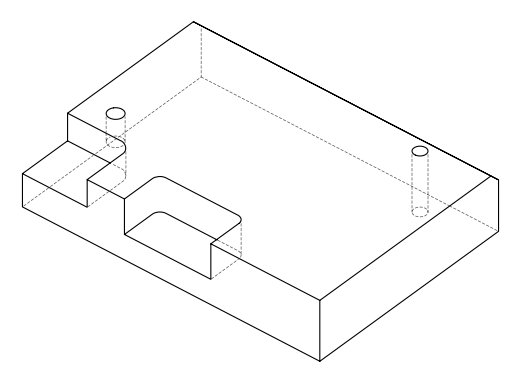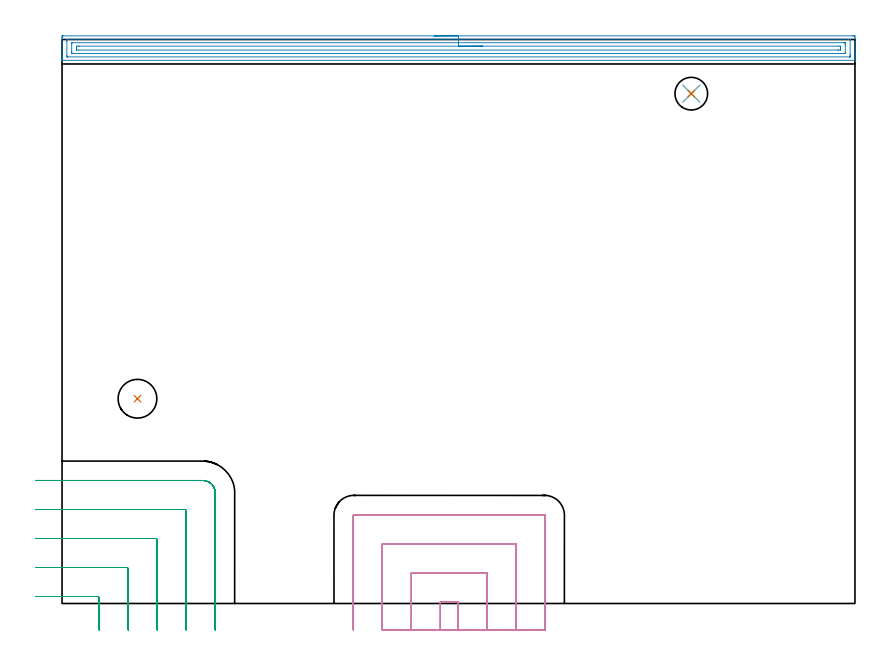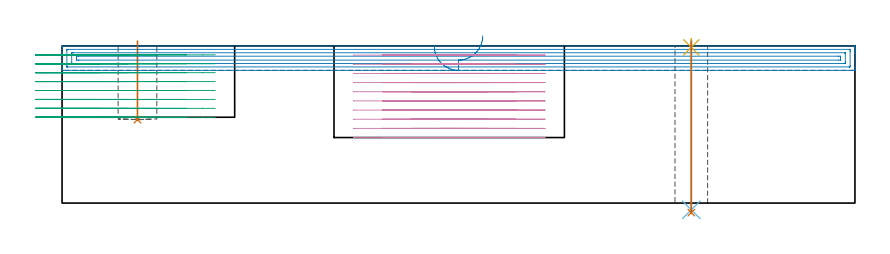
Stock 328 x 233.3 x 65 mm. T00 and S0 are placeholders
(PLAN: 7 operations, 5 tool changes, 33.3 min)
(1 INDEXABLE_INSERT_DRILL_BLIND_HOLE_FROM_SOLID | STEP1POCKET | NXT0302_003 | 0.13 min | 6086 mm3)
(2 AREA_MILL | FG_CHAMFER_SURFACE | UGT0205_001 | 10.72 min | 16731 mm3)
(3 MILL_CORNER_NOTCH_RECTANGULAR | CORNER_NOTCH_RECTANGULAR | NXT0201_012 | Follow Part, ap 4, ae 75% | 7.95 min | 122973 mm3)
(4 MILL_SLOT | SLOT_PARTIAL_RECTANGULAR | NXT0201_012 | Follow Part, ap 4, ae 75% | 13.93 min | 160371 mm3)
(5 SPOT_DRILL | STEP1HOLE | NXT0321_9005460120000 | 0.03 min | 0 mm3)
(6 DRILL_THROUGH_HOLE_INTO_CENTER | STEP1HOLE | NXT0301_042 | 0.28 min | 2558 mm3)
(7 DRILL_TO_ENLARGE_THROUGH_HOLE | STEP1HOLE | NXT0301_102 | 0.29 min | 6737 mm3)
(TOOL NXT0302_003 | Index. Insert Drill 16mm [880-D1600L20-05] | D16 PA176 FL80 Z2)
(TOOL UGT0205_001 | Chamfer Mill 20 x 3 x 45 deg. | D20 FL50 Z2)
(TOOL NXT0201_012 | ENDMILL 16mm [2P460-1600-NA 1630] | D16 FL38 Z6)
(TOOL NXT0321_9005460120000 | NC Spot Drill, 142deg, 12mm, Carbide, Uncoated | D12 PA142 FL30 Z2)
(TOOL NXT0301_042 | Carbide Drill 7.1mm [860.1-0710-057A1-MM 2214] | D7.1 PA140 FL85 Z2)
(TOOL NXT0301_102 | Carbide Drill 13.5mm [860.1-1350-108A1-MM 2214] | D13.5 PA140 FL123 Z2)
(OP 1 INDEXABLE_INSERT_DRILL_BLIND_HOLE_FROM_SOLID)
G17 G21 G94 G90
T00 M6
G54
G17 G0 G90 X31.2 Y84.7 S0 M3
G43 Z75. H1
G94 G81 G98 Z34.5 F250. R67.
G80
M5
M2
(OP 2 AREA_MILL)
G17 G21 G94 G90
T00 M6
G54
G17 G0 G90 X154. Y234.8 S1061 M3
G43 Z75. H0
Z64.9
G94 G1 X154.038 Z64.028 F250.
X154.152 Z63.164
X154.341 Z62.312
X154.603 Z61.48
X154.937 Z60.674
X155.34 Z59.9
X155.808 Z59.164
X156.34 Z58.472
X156.929 Z57.829
X157.572 Z57.24
X158.264 Z56.709
X159. Z56.24
X159.774 Z55.837
X160.58 Z55.503
X161.412 Z55.241
X162.263 Z55.052
X163.128 Z54.938
X164. Z54.9
X326.796
X327.389 Y234.799 Z54.901
X327.976 Y234.794 Z54.904
X327.993 Y234.792 Z54.906
X327.997 Y234.208 Z55.49
X328. Y233.598 Z56.1
Y227.967 Z61.727
Y227.404 Z62.293
Y227.075 Z62.621
Y226.512 Z63.184
Y226.184 Z63.511
Y225.527 Z64.172
Y225.136 Z64.563
X327.993 Y224.752 Z64.94
X327.99 Y224.703 Z64.988
X327.836 Y224.7 Z65.
X0.164
X0.01 Y224.703 Z64.988
X0.007 Y224.752 Z64.94
X0. Y225.136 Z64.563
Y225.527 Z64.172
Y226.184 Z63.511
Y227.404 Z62.293
Y227.967 Z61.727
Y233.926 Z55.771
X0.002 Y234.208 Z55.49
X0.007 Y234.792 Z54.906
X0.024 Y234.794 Z54.904
X0.611 Y234.8 Z54.9
X164.
Y233.386 Z56.314
X325.603 Y233.385 Z56.315
X325.673 Y233.384 Z56.316
X325.812 Y233.379 Z56.321
X325.99 Y233.366 Z56.334
X325.992 Y233.316 Z56.384
X325.999 Y232.922 Z56.778
X326. Y227.075 Z62.625
Y226.68 Z63.02
X325.996 Y226.184 Z63.516
X325.993 Y226.135 Z63.565
X325.991 Y226.127 Z63.573
X325.973 Y226.121 Z63.579
X325.883 Y226.118 Z63.582
X325.743 Y226.115 Z63.585
X2.396
X2.327 Y226.116 Z63.584
X2.188 Y226.121 Z63.579
X2.01 Y226.134 Z63.566
X2.008 Y226.184 Z63.516
X2.001 Y226.578 Z63.122
X2. Y232.425 Z57.275
Y232.82 Z56.88
X2.004 Y233.316 Z56.384
X2.006 Y233.365 Z56.335
X2.009 Y233.373 Z56.327
X2.027 Y233.379 Z56.321
X2.117 Y233.382 Z56.318
X2.257 Y233.385 Z56.315
X164. Y233.386 Z56.314
Y231.972 Z57.728
X323.379 Y231.971 Z57.729
X323.818 Y231.969 Z57.731
X323.963 Y231.966 Z57.734
X323.981 Y231.965 Z57.735
X323.99 Y231.932 Z57.768
X323.995 Y231.836 Z57.864
X323.998 Y231.715 Z57.985
X324. Y231.533 Z58.167
Y231.351 Z58.349
Y227.967 Z61.733
Y227.785 Z61.915
X323.996 Y227.603 Z62.097
X323.991 Y227.552 Z62.148
X323.987 Y227.534 Z62.166
X323.981 Y227.533 Z62.167
X323.928 Y227.53 Z62.17
X323.818 Y227.529 Z62.171
X4.621
X4.182 Y227.531 Z62.169
X4.037 Y227.534 Z62.166
X4.019 Y227.535 Z62.165
X4.01 Y227.568 Z62.132
X4.005 Y227.664 Z62.036
X4.002 Y227.785 Z61.915
X4. Y227.967 Z61.733
Y228.149 Z61.551
Y231.533 Z58.167
Y231.715 Z57.985
X4.004 Y231.897 Z57.803
X4.009 Y231.948 Z57.752
X4.013 Y231.966 Z57.734
X4.019 Y231.967 Z57.733
X4.072 Y231.97 Z57.73
X4.182 Y231.971 Z57.729
X164. Y231.972 Z57.728
Y230.557 Z59.143
X321.224
X321.956 Y230.55 Z59.15
X321.99 Y230.548 Z59.152
X321.994 Y230.502 Z59.198
X321.997 Y230.4 Z59.3
X321.999 Y230.194 Z59.506
X322. Y229.782 Z59.918
X321.999 Y229.32 Z60.38
X321.997 Y229.105 Z60.595
X321.994 Y228.998 Z60.702
X321.99 Y228.951 Z60.749
X321.942 Y228.949 Z60.751
X321.139 Y228.943 Z60.757
X321.055
X6.776
X6.044 Y228.95 Z60.75
X6.01 Y228.952 Z60.748
X6.006 Y228.998 Z60.702
X6.002 Y229.1 Z60.6
X6.001 Y229.306 Z60.394
X6. Y229.718 Z59.982
X6.001 Y230.18 Z59.52
X6.002 Y230.395 Z59.305
X6.006 Y230.502 Z59.198
X6.01 Y230.549 Z59.151
X6.058 Y230.551 Z59.149
X6.861 Y230.557 Z59.143
X6.945
X164.
X164.872 Z59.181
X165.736 Z59.295
X166.588 Z59.483
X167.42 Z59.746
X168.226 Z60.08
X169. Z60.482
X169.736 Z60.951
X170.428 Z61.482
X171.071 Z62.072
X171.66 Z62.715
X172.192 Z63.407
X172.66 Z64.143
X173.063 Z64.916
X173.397 Z65.722
X173.659 Z66.554
X173.848 Z67.406
X173.962 Z68.271
X174. Z69.143
G0 Z75.
M5
M2
(OP 3 MILL_CORNER_NOTCH_RECTANGULAR)
G17 G21 G94 G90
T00 M6
G54
G17 G0 G90 X15.4 Y-11. S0 M3
G43 Z75. H1
Z61.312
G94 G1 Y-8. F250.
Y2.105 F500.
G3 X14.605 Y2.9 R0.8
G1 X-8.
X-11. F250.
G0 Z75.
X27.4 Y-11.
Z61.312
G1 Y-8.
Y14.104 F500.
G3 X26.604 Y14.9 R0.8
G1 X-8.
X-11. F250.
G0 Z75.
X39.4 Y-11.
Z61.312
G1 Y-8.
Y26.104 F500.
G3 X38.604 Y26.9 R0.8
G1 X-8.
X-11. F250.
G0 Z75.
X51.4 Y-11.
Z61.312
G1 Y-8.
Y38.104 F500.
G3 X50.604 Y38.9 R0.8
G1 X-8.
X-11. F250.
G0 Z75.
X63.4 Y-11.
Z61.312
G1 Y-8.
Y45.7 F500.
G3 X58.2 Y50.9 R5.2
G1 X-8.
X-11. F250.
G0 Z75.
X15.4 Y-11.
Z57.625
G1 Y-8.
Y2.105 F500.
G3 X14.605 Y2.9 R0.8
G1 X-8.
X-11. F250.
G0 Z75.
X27.4 Y-11.
Z57.625
G1 Y-8.
Y14.104 F500.
G3 X26.604 Y14.9 R0.8
G1 X-8.
X-11. F250.
G0 Z75.
X39.4 Y-11.
Z57.625
G1 Y-8.
Y26.104 F500.
G3 X38.604 Y26.9 R0.8
G1 X-8.
X-11. F250.
G0 Z75.
X51.4 Y-11.
Z57.625
G1 Y-8.
Y38.104 F500.
G3 X50.604 Y38.9 R0.8
G1 X-8.
X-11. F250.
G0 Z75.
X63.4 Y-11.
Z57.625
G1 Y-8.
Y45.7 F500.
G3 X58.2 Y50.9 R5.2
G1 X-8.
X-11. F250.
G0 Z75.
X15.4 Y-11.
Z53.937
G1 Y-8.
Y2.105 F500.
G3 X14.605 Y2.9 R0.8
G1 X-8.
X-11. F250.
G0 Z75.
X27.4 Y-11.
Z53.937
G1 Y-8.
Y14.104 F500.
G3 X26.604 Y14.9 R0.8
G1 X-8.
X-11. F250.
G0 Z75.
X39.4 Y-11.
Z53.937
G1 Y-8.
Y26.104 F500.
G3 X38.604 Y26.9 R0.8
G1 X-8.
X-11. F250.
G0 Z75.
X51.4 Y-11.
Z53.937
G1 Y-8.
Y38.104 F500.
G3 X50.604 Y38.9 R0.8
G1 X-8.
X-11. F250.
G0 Z75.
X63.4 Y-11.
Z53.937
G1 Y-8.
Y45.7 F500.
G3 X58.2 Y50.9 R5.2
G1 X-8.
X-11. F250.
G0 Z75.
X15.4 Y-11.
Z50.25
G1 Y-8.
Y2.105 F500.
G3 X14.605 Y2.9 R0.8
G1 X-8.
X-11. F250.
G0 Z75.
X27.4 Y-11.
Z50.25
G1 Y-8.
Y14.104 F500.
G3 X26.604 Y14.9 R0.8
G1 X-8.
X-11. F250.
G0 Z75.
X39.4 Y-11.
Z50.25
G1 Y-8.
Y26.104 F500.
G3 X38.604 Y26.9 R0.8
G1 X-8.
X-11. F250.
G0 Z75.
X51.4 Y-11.
Z50.25
G1 Y-8.
Y38.104 F500.
G3 X50.604 Y38.9 R0.8
G1 X-8.
X-11. F250.
G0 Z75.
X63.4 Y-11.
Z50.25
G1 Y-8.
Y45.7 F500.
G3 X58.2 Y50.9 R5.2
G1 X-8.
X-11. F250.
G0 Z75.
X15.4 Y-11.
Z46.562
G1 Y-8.
Y2.105 F500.
G3 X14.605 Y2.9 R0.8
G1 X-8.
X-11. F250.
G0 Z75.
X27.4 Y-11.
Z46.562
G1 Y-8.
Y14.104 F500.
G3 X26.604 Y14.9 R0.8
G1 X-8.
X-11. F250.
G0 Z75.
X39.4 Y-11.
Z46.562
G1 Y-8.
Y26.104 F500.
G3 X38.604 Y26.9 R0.8
G1 X-8.
X-11. F250.
G0 Z75.
X51.4 Y-11.
Z46.562
G1 Y-8.
Y38.104 F500.
G3 X50.604 Y38.9 R0.8
G1 X-8.
X-11. F250.
G0 Z75.
X63.4 Y-11.
Z46.562
G1 Y-8.
Y45.7 F500.
G3 X58.2 Y50.9 R5.2
G1 X-8.
X-11. F250.
G0 Z75.
X15.4 Y-11.
Z42.875
G1 Y-8.
Y2.105 F500.
G3 X14.605 Y2.9 R0.8
G1 X-8.
X-11. F250.
G0 Z75.
X27.4 Y-11.
Z42.875
G1 Y-8.
Y14.104 F500.
G3 X26.604 Y14.9 R0.8
G1 X-8.
X-11. F250.
G0 Z75.
X39.4 Y-11.
Z42.875
G1 Y-8.
Y26.104 F500.
G3 X38.604 Y26.9 R0.8
G1 X-8.
X-11. F250.
G0 Z75.
X51.4 Y-11.
Z42.875
G1 Y-8.
Y38.104 F500.
G3 X50.604 Y38.9 R0.8
G1 X-8.
X-11. F250.
G0 Z75.
X63.4 Y-11.
Z42.875
G1 Y-8.
Y45.7 F500.
G3 X58.2 Y50.9 R5.2
G1 X-8.
X-11. F250.
G0 Z75.
X15.4 Y-11.
Z39.187
G1 Y-8.
Y2.105 F500.
G3 X14.605 Y2.9 R0.8
G1 X-8.
X-11. F250.
G0 Z75.
X27.4 Y-11.
Z39.187
G1 Y-8.
Y14.104 F500.
G3 X26.604 Y14.9 R0.8
G1 X-8.
X-11. F250.
G0 Z75.
X39.4 Y-11.
Z39.187
G1 Y-8.
Y26.104 F500.
G3 X38.604 Y26.9 R0.8
G1 X-8.
X-11. F250.
G0 Z75.
X51.4 Y-11.
Z39.187
G1 Y-8.
Y38.104 F500.
G3 X50.604 Y38.9 R0.8
G1 X-8.
X-11. F250.
G0 Z75.
X63.4 Y-11.
Z39.187
G1 Y-8.
Y45.7 F500.
G3 X58.2 Y50.9 R5.2
G1 X-8.
X-11. F250.
G0 Z75.
X15.4 Y-11.
Z35.5
G1 Y-8.
Y2.105 F500.
G3 X14.605 Y2.9 R0.8
G1 X-8.
X-11. F250.
G0 Z75.
X27.4 Y-11.
Z35.5
G1 Y-8.
Y14.104 F500.
G3 X26.604 Y14.9 R0.8
G1 X-8.
X-11. F250.
G0 Z75.
X39.4 Y-11.
Z35.5
G1 Y-8.
Y26.104 F500.
G3 X38.604 Y26.9 R0.8
G1 X-8.
X-11. F250.
G0 Z75.
X51.4 Y-11.
Z35.5
G1 Y-8.
Y38.104 F500.
G3 X50.604 Y38.9 R0.8
G1 X-8.
X-11. F250.
G0 Z75.
X63.4 Y-11.
Z35.5
G1 Y-8.
Y45.7 F500.
G3 X58.2 Y50.9 R5.2
G1 X-8.
X-11. F250.
G0 Z75.
M5
M2
(OP 4 MILL_SLOT)
G17 G21 G94 G90
T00 M6
G54
G17 G0 G90 X163.8 Y-11. S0 M3
G43 Z75. H1
Z61.21
G94 G1 Y-8. F250.
Y0.7 F500.
X156.5
Y-8.
Y-11. F250.
X175.8
Y-8.
Y12.7 F500.
X144.5
Y-8.
Y-11. F250.
X187.8
Y-8.
Y24.7 F500.
X132.5
Y-8.
Y-11. F250.
X199.8
Y-8.
Y36.5 F500.
G3 X199.6 Y36.7 R0.2
G1 X120.7
G3 X120.5 Y36.5 R0.2
G1 Y-8.
Y-11. F250.
G0 X163.8 Z57.42
G1 Y-8.
Y0.7 F500.
X156.5
Y-8.
Y-11. F250.
X175.8
Y-8.
Y12.7 F500.
X144.5
Y-8.
Y-11. F250.
X187.8
Y-8.
Y24.7 F500.
X132.5
Y-8.
Y-11. F250.
X199.8
Y-8.
Y36.5 F500.
G3 X199.6 Y36.7 R0.2
G1 X120.7
G3 X120.5 Y36.5 R0.2
G1 Y-8.
Y-11. F250.
G0 X163.8 Z53.63
G1 Y-8.
Y0.7 F500.
X156.5
Y-8.
Y-11. F250.
X175.8
Y-8.
Y12.7 F500.
X144.5
Y-8.
Y-11. F250.
X187.8
Y-8.
Y24.7 F500.
X132.5
Y-8.
Y-11. F250.
X199.8
Y-8.
Y36.5 F500.
G3 X199.6 Y36.7 R0.2
G1 X120.7
G3 X120.5 Y36.5 R0.2
G1 Y-8.
Y-11. F250.
G0 X163.8 Z49.84
G1 Y-8.
Y0.7 F500.
X156.5
Y-8.
Y-11. F250.
X175.8
Y-8.
Y12.7 F500.
X144.5
Y-8.
Y-11. F250.
X187.8
Y-8.
Y24.7 F500.
X132.5
Y-8.
Y-11. F250.
X199.8
Y-8.
Y36.5 F500.
G3 X199.6 Y36.7 R0.2
G1 X120.7
G3 X120.5 Y36.5 R0.2
G1 Y-8.
Y-11. F250.
G0 X163.8 Z46.05
G1 Y-8.
Y0.7 F500.
X156.5
Y-8.
Y-11. F250.
X175.8
Y-8.
Y12.7 F500.
X144.5
Y-8.
Y-11. F250.
X187.8
Y-8.
Y24.7 F500.
X132.5
Y-8.
Y-11. F250.
X199.8
Y-8.
Y36.5 F500.
G3 X199.6 Y36.7 R0.2
G1 X120.7
G3 X120.5 Y36.5 R0.2
G1 Y-8.
Y-11. F250.
G0 X163.8 Z42.26
G1 Y-8.
Y0.7 F500.
X156.5
Y-8.
Y-11. F250.
X175.8
Y-8.
Y12.7 F500.
X144.5
Y-8.
Y-11. F250.
X187.8
Y-8.
Y24.7 F500.
X132.5
Y-8.
Y-11. F250.
X199.8
Y-8.
Y36.5 F500.
G3 X199.6 Y36.7 R0.2
G1 X120.7
G3 X120.5 Y36.5 R0.2
G1 Y-8.
Y-11. F250.
G0 X163.8 Z38.47
G1 Y-8.
Y0.7 F500.
X156.5
Y-8.
Y-11. F250.
X175.8
Y-8.
Y12.7 F500.
X144.5
Y-8.
Y-11. F250.
X187.8
Y-8.
Y24.7 F500.
X132.5
Y-8.
Y-11. F250.
X199.8
Y-8.
Y36.5 F500.
G3 X199.6 Y36.7 R0.2
G1 X120.7
G3 X120.5 Y36.5 R0.2
G1 Y-8.
Y-11. F250.
G0 X163.8 Z34.68
G1 Y-8.
Y0.7 F500.
X156.5
Y-8.
Y-11. F250.
X175.8
Y-8.
Y12.7 F500.
X144.5
Y-8.
Y-11. F250.
X187.8
Y-8.
Y24.7 F500.
X132.5
Y-8.
Y-11. F250.
X199.8
Y-8.
Y36.5 F500.
G3 X199.6 Y36.7 R0.2
G1 X120.7
G3 X120.5 Y36.5 R0.2
G1 Y-8.
Y-11. F250.
G0 X163.8 Z30.89
G1 Y-8.
Y0.7 F500.
X156.5
Y-8.
Y-11. F250.
X175.8
Y-8.
Y12.7 F500.
X144.5
Y-8.
Y-11. F250.
X187.8
Y-8.
Y24.7 F500.
X132.5
Y-8.
Y-11. F250.
X199.8
Y-8.
Y36.5 F500.
G3 X199.6 Y36.7 R0.2
G1 X120.7
G3 X120.5 Y36.5 R0.2
G1 Y-8.
Y-11. F250.
G0 X163.8 Z27.1
G1 Y-8.
Y0.7 F500.
X156.5
Y-8.
Y-11. F250.
X175.8
Y-8.
Y12.7 F500.
X144.5
Y-8.
Y-11. F250.
X187.8
Y-8.
Y24.7 F500.
X132.5
Y-8.
Y-11. F250.
X199.8
Y-8.
Y36.5 F500.
G3 X199.6 Y36.7 R0.2
G1 X120.7
G3 X120.5 Y36.5 R0.2
G1 Y-8.
Y-11. F250.
G0 Z75.
M5
M2
(OP 5 SPOT_DRILL)
G17 G21 G94 G90
T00 M6
G54
G17 G0 G90 X260.3 Y210.9 S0 M3
G43 Z75. H0
G94 G81 G98 Z64.415 F250. R68.
G80
M5
M2
(OP 6 DRILL_THROUGH_HOLE_INTO_CENTER)
G17 G21 G94 G90
T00 M6
G54
G17 G0 G90 X260.3 Y210.9 S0 M3
G43 Z75. H1
G94 G73 G98 Z-2.792 F250. Q6.779 R67.
G80
M5
M2
(OP 7 DRILL_TO_ENLARGE_THROUGH_HOLE)
G17 G21 G94 G90
T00 M6
G54
G17 G0 G90 X260.3 Y210.9 S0 M3
G43 Z75. H1
G94 G73 G98 Z-3.957 F250. Q11.493 R67.
G80
M5
M2
